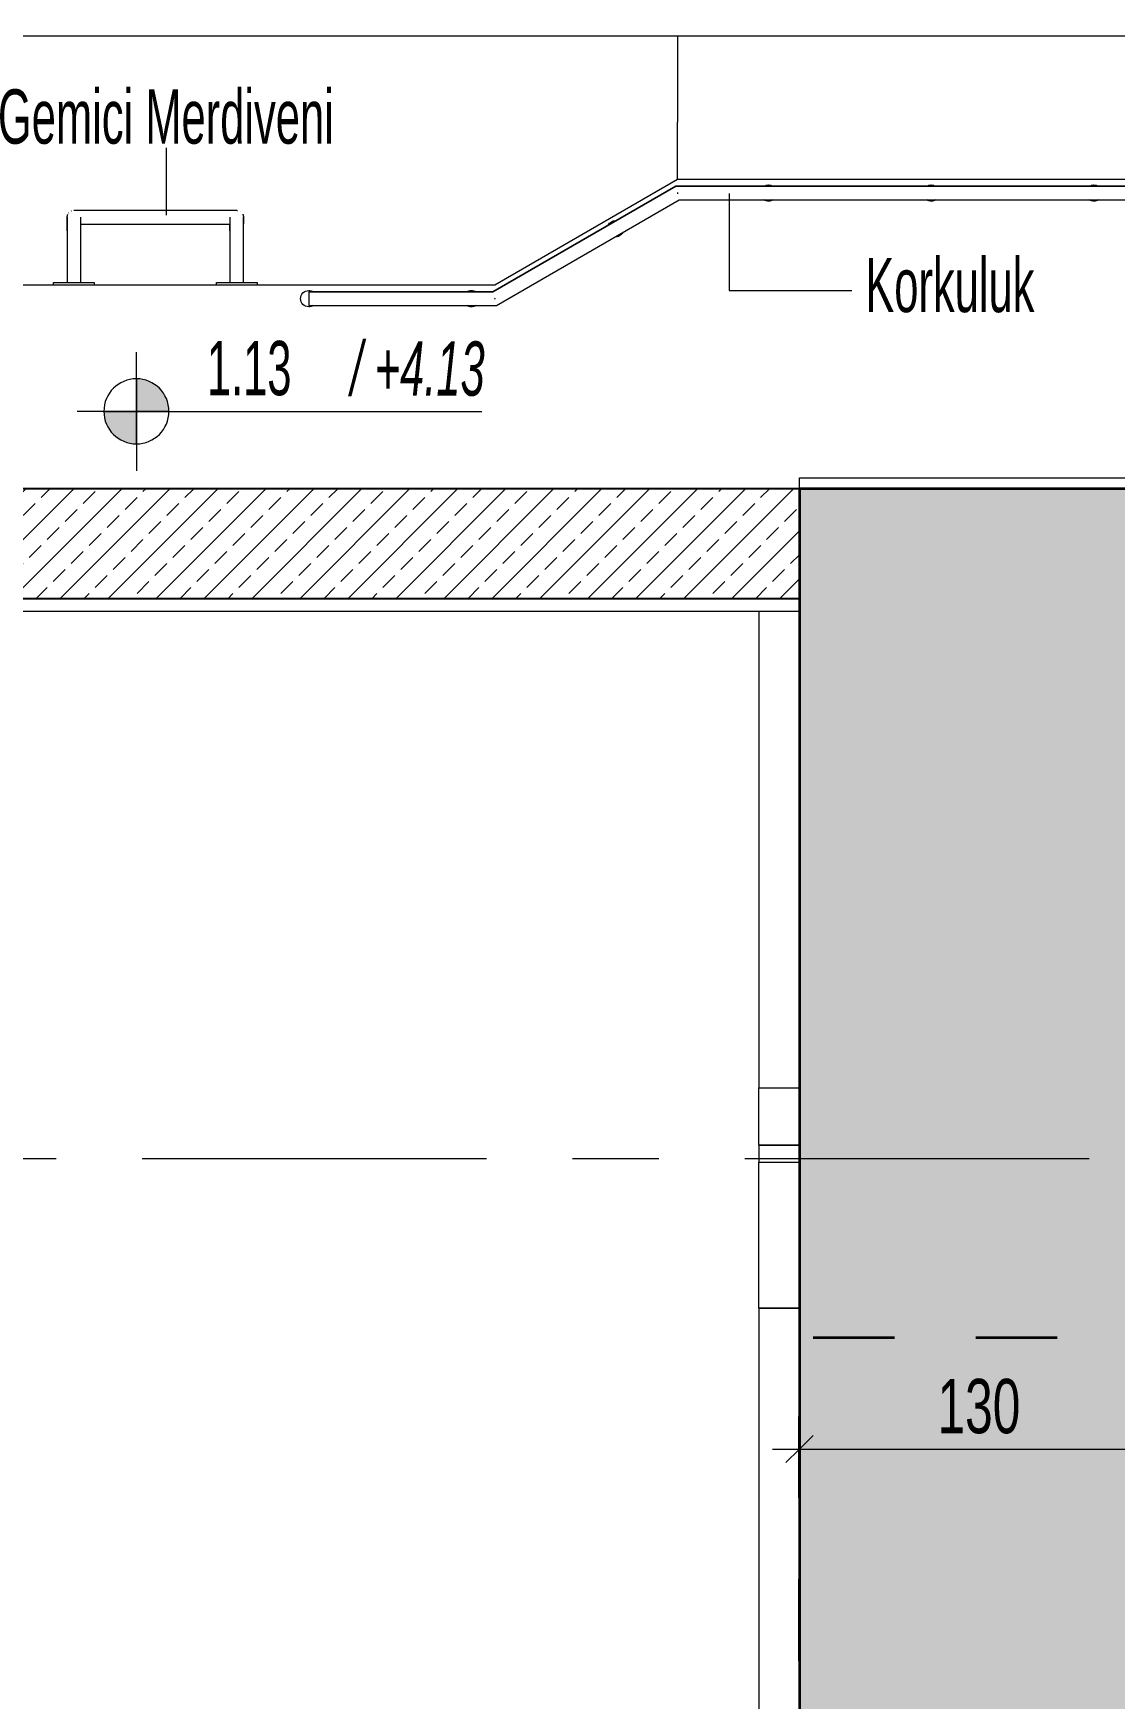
# Model space of a CAD drawing. Header units: metres. Extents: x 8 to 325, y -31 to 15.
# Drawn here: x 115.47 to 119.46, y -7.19 to -1.05 of the extents above; entities that cross this region are included whole.
import ezdxf

# ---------------------------------------------------------------- set-up
doc = ezdxf.new("R2010")
doc.units = ezdxf.units.M
doc.linetypes.add('Dash', pattern=[0.6, 0.3, -0.3])
doc.linetypes.add('Grid Line', pattern=[2.2225, 1.27, -0.3175, 0.3175, -0.3175])
for name, color, linetype, lineweight in [('A-DETY-AKS', 7, 'Continuous', 9), ('A-DETY-ETKT', 7, 'Continuous', 9), ('A-DETY-KOT', 7, 'Continuous', 9), ('A-DETY-OLCU', 7, 'Continuous', 9), ('A-DETY-OLCU-100', 7, 'Continuous', 9), ('A-DETY-YAZI', 7, 'Continuous', 9), ('A-DOSM', 7, 'Continuous', 9), ('A-DUVR', 7, 'Continuous', 9), ('A-DUVR-TARM', 7, 'Continuous', 35), ('A-KORK', 7, 'Continuous', 9), ('A-MODL', 7, 'Continuous', 9)]:
    doc.layers.add(name, color=color, linetype=linetype, lineweight=lineweight)
doc.layers.add('A-ÇZGI', color=7, linetype='Continuous', lineweight=9, true_color=0x00a600)
doc.styles.add('Arial Narrow_1', font='ARIALN.TTF', dxfattribs={"width": 0.7, "height": 0.2})
doc.styles.add('Arial Narrow_5', font='ARIALN.TTF', dxfattribs={"width": 0.8, "height": 0.2})
doc.styles.add('Arial Narrow_6', font='ARIALN.TTF', dxfattribs={"width": 0.7, "height": 0.2})
doc.styles.add('Arial Narrow_I_3', font='ARIALNI.TTF', dxfattribs={"width": 0.7, "height": 0.2})
doc.dimstyles.new('TKFN_ARDI_Ölçü_1_100__İç__3', dxfattribs={"dimscale": 0.3048, "dimtxt": 0.204686, "dimasz": 0.328084, "dimexe": 0.328084, "dimexo": 0.0625, "dimgap": 0, "dimtad": 1, "dimdec": 0, "dimlfac": 100, "dimdsep": 46, "dimtxsty": 'Arial Narrow_5', "dimblk1": 'OBLIQUE', "dimblk2": 'OBLIQUE', "dimsah": 1, "dimcen": 0.09, "dimdle": 0.328084, "dimadec": 8, "dimazin": 0, "dimtfac": 1, "dimtdec": 4, "dimtix": 1, "dimtmove": 0, "dimatfit": 3, "dimfxl": 0.656168, "dimfxlon": 1, "dimtvp": 1, "dimtolj": 1, "dimtzin": 0, "dimarcsym": 2})
pattern_1 = [(45, (0, 0), (-0.08845199, 0.08845199), []), (45, (0.08846, 0), (-0.08845199, 0.08845199), [0.06255, -0.03127])]

# ---------------------------------------------------------------- blocks, each defined once
blk = doc.blocks.new('A TÜNELİ1 - A TÜNELİ-4331718-_1_13_4_13_ PERON KATI _FFL_')
at = {"layer": 'A-MODL', "true_color": 0x787878}
h = blk.add_hatch(dxfattribs=at)
h.set_pattern_fill('FP_112', color=8, style=0, pattern_type=2)
h.set_pattern_definition(pattern_1)
h.paths.add_polyline_path([(-186.5, -3.134), (-186.5, -2.7302), (-195.3, -2.7302), (-195.3, -3.134), (-186.65, -3.134)])
h.paths.add_polyline_path([(-186.65, 2.5302), (-186.5, 2.5302), (-186.5, 2.9341), (-195.3, 2.9341), (-195.3, 2.5302), (-187.0903, 2.5302)])
at = {"layer": 'A-MODL', "lineweight": 25}
for p, q in [((-186.5, -2.7302), (-195.3, -2.7302)), ((-186.5, -3.134), (-186.5, -2.7302)), ((-195.3, -3.134), (-186.5, -3.134))]:
    blk.add_line(p, q, dxfattribs=at)
at = {"layer": 'A-MODL', "color": 8, "true_color": 0x808080}
blk.add_line((-195.3, -3.1817), (-186.5, -3.1817), dxfattribs=at)
blk = doc.blocks.new('IC-TKN-M7-S23-000-10-A1-32-K-T-6C-200_rvt-1-_1_13_4_13_ PERON KATI _FFL_')
at = {"layer": 'A-DUVR-TARM', "lineweight": 9, "true_color": 0x787878}
h = blk.add_hatch(dxfattribs=at)
h.set_pattern_fill('FP_112', color=8, style=0, pattern_type=2)
h.set_pattern_definition(pattern_1)
h.paths.add_polyline_path([(-185.2, -22), (-185.2, -19.5302), (-186.5, -19.5302), (-186.5, -22), (-186.3437, -22)])
h.paths.add_polyline_path([(-186.5, -14.2698), (-185.2, -14.2698), (-185.2, -2.7302), (-186.5, -2.7302), (-186.5, -14.1083)])
h.paths.add_polyline_path([(-185.6726, 2.5302), (-185.2, 2.5302), (-185.2, 5), (-186.5, 5), (-186.5, 2.5302), (-186.2267, 2.5302)])
at = {"layer": 'A-DUVR', "lineweight": 35}
for p, q in [((-185.2, -2.7302), (-186.5, -2.7302)), ((-186.5, -2.7302), (-186.5, -14.2698))]:
    blk.add_line(p, q, dxfattribs=at)
at = {"layer": 'A-ÇZGI', "color": 7}
for p, q in [((-186.65, -3.181), (-186.65, -4.9382)), ((-186.65, -4.9382), (-186.5, -4.9382)), ((-186.65, -5.15), (-186.65, -4.9382)), ((-186.65, -4.9382), (-186.5, -4.9382)), ((-186.5, -5.15), (-186.65, -5.15)), ((-186.65, -5.15), (-186.65, -5.2118)), ((-186.65, -5.15), (-186.5, -5.15)), ((-186.65, -5.2118), (-186.5, -5.2118)), ((-186.65, -5.75), (-186.65, -5.2118)), ((-186.5, -5.75), (-186.65, -5.75)), ((-186.65, -5.75), (-186.65, -11.25)), ((-186.65, -5.75), (-186.5, -5.75))]:
    blk.add_line(p, q, dxfattribs=at)
at = {"layer": 'A-MODL', "color": 8, "lineweight": 9, "true_color": 0x808080}
blk.add_blockref('A TÜNELİ1 - A TÜNELİ-4331718-_1_13_4_13_ PERON KATI _FFL_', (0, 0), dxfattribs=at)
blk = doc.blocks.new('D1030_70_Ray - Ray-3446562-_1_13_4_13_ PERON KATI _FFL_')
at = {"layer": 'A-ÇZGI', "color": 8, "true_color": 0x808080}
for p, q in [((14.4, -1.0611), (-195.3, -1.0611)), ((-186.95, -1.0611), (-186.95, -1.379)), ((-186.95, -1.5899), (-186.95, -1.379))]:
    blk.add_line(p, q, dxfattribs=at)
blk = doc.blocks.new('Railing - 50 x 12mm-V84-_1_13_4_13_ PERON KATI _FFL_')
at = {"layer": 'A-KORK'}
for start, end in [(360, 180), (180, 213.08574), (326.91426, 360)]:
    blk.add_arc((0, 0), 0.03, start, end, dxfattribs=at)
blk = doc.blocks.new('Railing - 50 x 12mm-V85-_1_13_4_13_ PERON KATI _FFL_')
at = {"layer": 'A-KORK'}
for start, end in [(146.91426, 180), (180, 360), (360, 33.08574)]:
    blk.add_arc((0, 0), 0.03, start, end, dxfattribs=at)
blk = doc.blocks.new('Railing - 50 x 12mm-V86-_1_13_4_13_ PERON KATI _FFL_')
at = {"layer": 'A-KORK'}
for start, end in [(146.91426, 180), (180, 213.08574), (360, 33.08574), (326.91426, 360)]:
    blk.add_arc((0, 0), 0.03, start, end, dxfattribs=at)
blk = doc.blocks.new('Railing - 50 x 12mm-V87-_1_13_4_13_ PERON KATI _FFL_')
at = {"layer": 'A-KORK'}
for start, end in [(146.91426, 180), (180, 213.08574), (360, 33.08574), (326.91426, 360)]:
    blk.add_arc((0, 0), 0.03, start, end, dxfattribs=at)
blk = doc.blocks.new('Railing - 50 x 12mm-V88-_1_13_4_13_ PERON KATI _FFL_')
at = {"layer": 'A-KORK'}
for start, end in [(146.91426, 180), (180, 213.08574), (360, 33.08574), (326.91426, 360)]:
    blk.add_arc((0, 0), 0.03, start, end, dxfattribs=at)
blk = doc.blocks.new('Railing - Railing-4164338-_1_13_4_13_ PERON KATI _FFL_')
at = {"extrusion": (0, 0, -1), "zscale": -1}
for name, p, rotation in [('Railing - 50 x 12mm-V86-_1_13_4_13_ PERON KATI _FFL_', (186.6143, -1.64), 270.0000000000022), ('Railing - 50 x 12mm-V86-_1_13_4_13_ PERON KATI _FFL_', (186.0143, -1.64), 270.0000000000022), ('Railing - 50 x 12mm-V86-_1_13_4_13_ PERON KATI _FFL_', (185.4143, -1.64), 270.0000000000022), ('Railing - 50 x 12mm-V86-_1_13_4_13_ PERON KATI _FFL_', (184.8143, -1.64), 270.0000000000022), ('Railing - 50 x 12mm-V86-_1_13_4_13_ PERON KATI _FFL_', (184.2143, -1.64), 270.0000000000022), ('Railing - 50 x 12mm-V86-_1_13_4_13_ PERON KATI _FFL_', (183.6143, -1.64), 270.0000000000022), ('Railing - 50 x 12mm-V88-_1_13_4_13_ PERON KATI _FFL_', (183.0143, -1.64), 270.0000000000022), ('Railing - 50 x 12mm-V86-_1_13_4_13_ PERON KATI _FFL_', (182.4143, -1.64), 270.0000000000022), ('Railing - 50 x 12mm-V85-_1_13_4_13_ PERON KATI _FFL_', (180.2, -1.64), 270.0000000000022), ('Railing - 50 x 12mm-V87-_1_13_4_13_ PERON KATI _FFL_', (187.1789, -1.7721), 240.0000000000021), ('Railing - 50 x 12mm-V84-_1_13_4_13_ PERON KATI _FFL_', (188.31, -2.0292), 269.9999999999999), ('Railing - 50 x 12mm-V86-_1_13_4_13_ PERON KATI _FFL_', (187.71, -2.0292), 269.9999999999999)]:
    blk.add_blockref(name, p, dxfattribs=dict(at, rotation=rotation))
blk = doc.blocks.new('Top Rail Type - Top Rail_Internal_-4164340-_1_13_4_13_ PERON KATI _FFL_')
at = {"layer": 'A-KORK'}
for p, q in [((-186.9567, -1.615), (-187.6308, -2.0042)), ((-180.2, -1.615), (-186.9567, -1.615)), ((-180.2, -1.6423), (-180.2, -1.6377)), ((-187.6174, -2.0542), (-186.9433, -1.665)), ((-186.9433, -1.665), (-180.2, -1.665)), ((-187.6308, -2.0042), (-188.31, -2.0042)), ((-188.31, -2.0269), (-188.31, -2.0315)), ((-188.31, -2.0542), (-187.6174, -2.0542))]:
    blk.add_line(p, q, dxfattribs=at)
for points in [[(-186.9506, -1.6377), (-186.9504, -1.6384), (-186.95, -1.64), (-186.9496, -1.6416), (-186.9494, -1.6423)], [(-187.6247, -2.0269), (-187.6245, -2.0276), (-187.6241, -2.0292), (-187.6237, -2.0308), (-187.6235, -2.0315)]]:
    blk.add_open_spline(points, degree=3, dxfattribs=at)
blk = doc.blocks.new('Top Rail Type - Top Rail_Internal_-V89-_1_13_4_13_ PERON KATI _FFL_')
at = {"layer": 'A-KORK'}
for p, q in [((-187.6308, -2.0042), (-186.9567, -1.615)), ((-186.9567, -1.615), (-180.2, -1.615)), ((-180.2, -1.615), (-180.2, -1.665)), ((-187.6174, -2.0542), (-186.9433, -1.665)), ((-186.9433, -1.665), (-180.2, -1.665)), ((-188.31, -2.0042), (-188.31, -2.0542)), ((-188.31, -2.0042), (-187.6308, -2.0042)), ((-188.31, -2.0542), (-187.6174, -2.0542))]:
    blk.add_line(p, q, dxfattribs=at)
blk = doc.blocks.new('B1080_80_Gemici Merdiveni1 - Gemici Merdiveni_h_1_50 m-V98-_1_13_4_13_ PERON KATI _FFL_')
at = {"layer": 'A-ÇZGI', "color": 7}
for p, q in [((-0.375, -0.1), (-0.225, -0.1)), ((-0.375, -0.11), (-0.375, -0.1)), ((-0.225, -0.11), (-0.375, -0.11)), ((-0.325, -0.11), (-0.325, -0.3)), ((-0.275, -0.3), (-0.275, -0.11)), ((-0.225, -0.1), (-0.225, -0.11)), ((0.225, -0.1), (0.375, -0.1)), ((0.225, -0.11), (0.225, -0.1)), ((0.375, -0.11), (0.225, -0.11)), ((0.275, -0.11), (0.275, -0.3)), ((0.325, -0.3), (0.325, -0.11)), ((0.375, -0.1), (0.375, -0.11)), ((-0.325, -0.327), (-0.325, -0.3255)), ((0.275, -0.325), (-0.275, -0.325)), ((0.3201, -0.3649), (0.3194, -0.3657)), ((-0.3149, -0.3701), (-0.3157, -0.3694)), ((-0.303, -0.3748), (-0.304, -0.3747)), ((-0.3, -0.375), (0.3, -0.375)), ((0.31, -0.3729), (0.3091, -0.3733))]:
    blk.add_line(p, q, dxfattribs=at)
at = {"layer": 'A-ÇZGI', "color": 7, "flags": 128}
for points in [[(-0.325, -0.3), (-0.325, -0.302), (-0.325, -0.304), (-0.325, -0.306), (-0.325, -0.308), (-0.325, -0.3099), (-0.325, -0.3119), (-0.325, -0.3138), (-0.325, -0.3157), (-0.325, -0.3176), (-0.325, -0.3195), (-0.325, -0.3213), (-0.325, -0.3231), (-0.325, -0.3248), (-0.325, -0.3266), (-0.325, -0.3282), (-0.325, -0.3299), (-0.325, -0.3314), (-0.325, -0.333), (-0.325, -0.3344), (-0.325, -0.3359), (-0.325, -0.3372), (-0.325, -0.3385), (-0.325, -0.3398), (-0.325, -0.341), (-0.325, -0.3421), (-0.325, -0.3431), (-0.325, -0.3441), (-0.325, -0.345), (-0.325, -0.3458), (-0.325, -0.3466), (-0.325, -0.3473), (-0.325, -0.3479), (-0.325, -0.3484), (-0.325, -0.3489), (-0.325, -0.3493), (-0.325, -0.3496), (-0.325, -0.3498), (-0.325, -0.3499), (-0.325, -0.35), (-0.325, -0.35)], [(-0.275, -0.35), (-0.275, -0.35), (-0.275, -0.3498), (-0.275, -0.3496), (-0.275, -0.3494), (-0.275, -0.349), (-0.275, -0.3486), (-0.275, -0.3481), (-0.275, -0.3475), (-0.275, -0.3468), (-0.275, -0.3461), (-0.275, -0.3452), (-0.275, -0.3443), (-0.275, -0.3434), (-0.275, -0.3424), (-0.275, -0.3413), (-0.275, -0.3401), (-0.275, -0.3389), (-0.275, -0.3376), (-0.275, -0.3362), (-0.275, -0.3348), (-0.275, -0.3334), (-0.275, -0.3319), (-0.275, -0.3303), (-0.275, -0.3287), (-0.275, -0.327), (-0.275, -0.3253), (-0.275, -0.3236), (-0.275, -0.3218), (-0.275, -0.32), (-0.275, -0.3181), (-0.275, -0.3162), (-0.275, -0.3143), (-0.275, -0.3124), (-0.275, -0.3105), (-0.275, -0.3085), (-0.275, -0.3065), (-0.275, -0.3045), (-0.275, -0.3025), (-0.275, -0.3005), (-0.275, -0.3)], [(-0.275, -0.3), (-0.275, -0.302), (-0.275, -0.304), (-0.275, -0.306), (-0.275, -0.308), (-0.275, -0.3099), (-0.275, -0.3119), (-0.275, -0.3138), (-0.275, -0.3157), (-0.275, -0.3176), (-0.275, -0.3195), (-0.275, -0.3213), (-0.275, -0.3231), (-0.275, -0.3248)], [(0.275, -0.3), (0.275, -0.302), (0.275, -0.304), (0.275, -0.306), (0.275, -0.308), (0.275, -0.3099), (0.275, -0.3119), (0.275, -0.3138), (0.275, -0.3157), (0.275, -0.3176), (0.275, -0.3195), (0.275, -0.3213), (0.275, -0.3231), (0.275, -0.3248), (0.275, -0.3266), (0.275, -0.3282), (0.275, -0.3299), (0.275, -0.3314), (0.275, -0.333), (0.275, -0.3344), (0.275, -0.3359), (0.275, -0.3372), (0.275, -0.3385), (0.275, -0.3398), (0.275, -0.341), (0.275, -0.3421), (0.275, -0.3431), (0.275, -0.3441), (0.275, -0.345), (0.275, -0.3458), (0.275, -0.3466), (0.275, -0.3473), (0.275, -0.3479), (0.275, -0.3484), (0.275, -0.3489), (0.275, -0.3493), (0.275, -0.3496), (0.275, -0.3498), (0.275, -0.3499), (0.275, -0.35), (0.275, -0.35)], [(0.325, -0.35), (0.325, -0.35), (0.325, -0.3498), (0.325, -0.3496), (0.325, -0.3494), (0.325, -0.349), (0.325, -0.3486), (0.325, -0.3481), (0.325, -0.3475), (0.325, -0.3468), (0.325, -0.3461), (0.325, -0.3452), (0.325, -0.3443), (0.325, -0.3434), (0.325, -0.3424), (0.325, -0.3413), (0.325, -0.3401), (0.325, -0.3389), (0.325, -0.3376), (0.325, -0.3362), (0.325, -0.3348), (0.325, -0.3334), (0.325, -0.3319), (0.325, -0.3303), (0.325, -0.3287), (0.325, -0.327), (0.325, -0.3253), (0.325, -0.3236), (0.325, -0.3218), (0.325, -0.32), (0.325, -0.3181), (0.325, -0.3162), (0.325, -0.3143), (0.325, -0.3124), (0.325, -0.3105), (0.325, -0.3085), (0.325, -0.3065), (0.325, -0.3045), (0.325, -0.3025), (0.325, -0.3005), (0.325, -0.3)], [(0.325, -0.3005), (0.325, -0.302), (0.325, -0.304), (0.325, -0.306), (0.325, -0.308), (0.325, -0.3099), (0.325, -0.3119), (0.325, -0.3138), (0.325, -0.3157), (0.325, -0.3176), (0.325, -0.3195), (0.325, -0.3213), (0.325, -0.3231), (0.325, -0.3248), (0.325, -0.3266)], [(-0.325, -0.35), (-0.325, -0.35), (-0.325, -0.3498), (-0.325, -0.3496), (-0.325, -0.3494), (-0.325, -0.349), (-0.325, -0.3486), (-0.325, -0.3481), (-0.325, -0.3475), (-0.325, -0.3468), (-0.325, -0.3461), (-0.325, -0.3452), (-0.325, -0.3443), (-0.325, -0.3434), (-0.325, -0.3424), (-0.325, -0.3413), (-0.325, -0.3401), (-0.325, -0.3389), (-0.325, -0.3376), (-0.325, -0.3362), (-0.325, -0.3348), (-0.325, -0.3334), (-0.325, -0.3319), (-0.325, -0.3303), (-0.325, -0.3287), (-0.325, -0.3275)], [(-0.3225, -0.3609), (-0.3229, -0.36), (-0.3233, -0.3591), (-0.3236, -0.3581), (-0.324, -0.3572), (-0.3242, -0.3562), (-0.3244, -0.3552), (-0.3246, -0.3542), (-0.3248, -0.3533), (-0.3249, -0.3523), (-0.325, -0.3513), (-0.325, -0.3503), (-0.325, -0.35)], [(0.325, -0.35), (0.325, -0.351), (0.3249, -0.352), (0.3248, -0.353), (0.3247, -0.354), (0.3245, -0.355), (0.3243, -0.3559), (0.324, -0.3569), (0.3237, -0.3579), (0.3234, -0.3588), (0.323, -0.3597), (0.3226, -0.3606)], [(0.325, -0.3282), (0.325, -0.3299), (0.325, -0.3314), (0.325, -0.333), (0.325, -0.3344), (0.325, -0.3359), (0.325, -0.3372), (0.325, -0.3385), (0.325, -0.3398), (0.325, -0.341), (0.325, -0.3421), (0.325, -0.3431), (0.325, -0.3441), (0.325, -0.345), (0.325, -0.3458), (0.325, -0.3466), (0.325, -0.3473), (0.325, -0.3479), (0.325, -0.3484), (0.325, -0.3489), (0.325, -0.3493), (0.325, -0.3496), (0.325, -0.3498), (0.325, -0.3499), (0.325, -0.35), (0.325, -0.35)]]:
    blk.add_lwpolyline(points, dxfattribs=at)
blk = doc.blocks.new('DIMBLOCK306-_1_13_4_13_ PERON KATI _FFL_')
at = {"layer": 'A-DETY-OLCU-100', "transparency": 16777216}
for p, q in [((118.2947, -6.2699), (118.2947, -6.0699)), ((119.5947, -6.2699), (119.5947, -6.0699)), ((118.2947, -6.2699), (118.3447, -6.2199)), ((119.5947, -6.2699), (119.6447, -6.2199)), ((118.1947, -6.2699), (119.5947, -6.2699)), ((118.2947, -6.2699), (118.2447, -6.3199)), ((118.2947, -6.2699), (118.2947, -6.3699)), ((119.5947, -6.2699), (119.5447, -6.3199)), ((119.5947, -6.2699), (119.5947, -6.3699))]:
    blk.add_line(p, q, dxfattribs=at)
at = {"layer": 'A-DETY-OLCU-100', "color": 0, "transparency": 16777216, "insert": (118.8033, -6.0114), "char_height": 0.2, "width": 0.339194, "attachment_point": 1, "line_spacing_factor": 0.974696, "style": 'Arial Narrow_5'}
blk.add_mtext('130', dxfattribs=at)
blk = doc.blocks.new('_Oblique')
at = {"color": 0, "linetype": 'ByBlock', "lineweight": -2}
blk.add_line((-0.5, -0.5), (0.5, 0.5), dxfattribs=at)
blk = doc.blocks.new('Spot Elevations - Plan Kot Sembolü-2589892-_1_13_4_13_ PERON KATI _FFL_')
at = {"layer": 'A-DETY-KOT'}
h = blk.add_hatch(color=256, dxfattribs=at)
edge = h.paths.add_edge_path()
edge.add_arc((0, 0.002969), 0.0012, 0, 90, ccw=False)
edge.add_line((0.0012, 0.002969), (0, 0.002969))
edge.add_line((0, 0.002969), (0, 0.004169))
h = blk.add_hatch(color=256, dxfattribs=at)
edge = h.paths.add_edge_path()
edge.add_line((-0.0012, 0.002969), (0, 0.002969))
edge.add_line((0, 0.002969), (0, 0.001769))
edge.add_arc((0, 0.002969), 0.0012, 180, 270, ccw=False)
for p, q in [((0, 0.002969), (0, 0.005156)), ((0, 0.004169), (0, 0.002969)), ((0, 0.002969), (0, 0.004169)), ((0, 0.002969), (-0.002188, 0.002969)), ((0, 0.002969), (-0.0012, 0.002969)), ((-0.0012, 0.002969), (0, 0.002969)), ((0, 0.002969), (0.012733, 0.002969)), ((0, 0.002969), (0, 0.000781)), ((0, 0.001769), (0, 0.002969)), ((0, 0.002969), (0.0012, 0.002969)), ((0, 0.002969), (0, 0.001769)), ((0.0012, 0.002969), (0, 0.002969))]:
    blk.add_line(p, q, dxfattribs=at)
for start, end in [(90, 180), (0, 90), (180, 270), (270, 360)]:
    blk.add_arc((0, 0.002969), 0.0012, start, end, dxfattribs=at)

msp = doc.modelspace()

# ---------------------------------------------------------------- linework, layer by layer
at = {"layer": 'A-DETY-AKS', "linetype": 'Grid Line'}
msp.add_line((323.8329, -5.2), (109.008, -5.2), dxfattribs=at)
at = {"layer": 'A-DETY-ETKT', "lineweight": 18}
msp.add_line((115.9605, -1.7211), (115.9605, -1.4737), dxfattribs=at)
at = {"layer": 'A-DETY-YAZI'}
for p, q in [((118.0357, -1.6421), (118.0357, -1.999)), ((118.0357, -1.999), (118.4871, -1.999))]:
    msp.add_line(p, q, dxfattribs=at)
at = {"layer": 'A-DOSM'}
for p, q in [((117.8447, -1.59), (117.1705, -1.9792)), ((124.5947, -1.59), (117.8447, -1.59)), ((117.1705, -1.9792), (109.4947, -1.9792)), ((118.2947, -2.7302), (118.2947, -2.69)), ((118.2947, -2.69), (119.5947, -2.69))]:
    msp.add_line(p, q, dxfattribs=at)
at = {"layer": 'A-ÇZGI', "color": 1, "linetype": 'Dash', "lineweight": 35, "true_color": 0xff0000}
for p in [(118.2947, -11.25), (119.8447, -5.86)]:
    msp.add_line(p, (118.2947, -5.86), dxfattribs=at)

# ---------------------------------------------------------------- block references
at = {"lineweight": 5}
msp.add_blockref('IC-TKN-M7-S23-000-10-A1-32-K-T-6C-200_rvt-1-_1_13_4_13_ PERON KATI _FFL_', (304.7947, 0), dxfattribs=at)
at = {"layer": 'A-DETY-KOT', "xscale": 99.99999999999993, "yscale": 99.99999999999993, "zscale": 99.99999999999993}
msp.add_blockref('Spot Elevations - Plan Kot Sembolü-2589892-_1_13_4_13_ PERON KATI _FFL_', (115.8493, -2.7415), dxfattribs=at)
at = {"layer": 'A-KORK'}
for name in ['Railing - Railing-4164338-_1_13_4_13_ PERON KATI _FFL_', 'Top Rail Type - Top Rail_Internal_-4164340-_1_13_4_13_ PERON KATI _FFL_', 'Top Rail Type - Top Rail_Internal_-V89-_1_13_4_13_ PERON KATI _FFL_']:
    msp.add_blockref(name, (304.7947, 0), dxfattribs=at)
at = {"layer": 'A-ÇZGI', "color": 8, "true_color": 0x808080}
msp.add_blockref('D1030_70_Ray - Ray-3446562-_1_13_4_13_ PERON KATI _FFL_', (304.7947, 0), dxfattribs=at)
at = {"layer": 'A-ÇZGI', "color": 7, "rotation": 180}
msp.add_blockref('B1080_80_Gemici Merdiveni1 - Gemici Merdiveni_h_1_50 m-V98-_1_13_4_13_ PERON KATI _FFL_', (115.9192, -2.0792), dxfattribs=at)

# ---------------------------------------------------------------- texts
at = {"layer": 'A-DETY-ETKT', "insert": (115.958, -1.3593), "char_height": 0.2, "width": 1.2782, "attachment_point": 5, "line_spacing_factor": 0.949189, "style": 'Arial Narrow_1'}
msp.add_mtext('\\pt0.889,1.778,2.667,3.556,4.445,5.334,6.223,7.112,8.001,8.89,9.779,10.668,11.557,12.446,13.335,14.224,15.113,16.002,16.891,17.78,18.669,19.558,20.447,21.336,22.225,23.114,24.003,24.892,25.781,26.67,27.559,28.448;Gemici Merdiveni', dxfattribs=at)
at = {"layer": 'A-DETY-KOT', "char_height": 0.2, "attachment_point": 1, "line_spacing_factor": 0.974696}
for s, insert, width, style in [('1.13', (116.1092, -2.1852), 0.370869, 'Arial Narrow_6'), ('/ +4.13', (116.6387, -2.187), 0.58946, 'Arial Narrow_I_3')]:
    msp.add_mtext(s, dxfattribs=dict(at, insert=insert, width=width, style=style))
at = {"layer": 'A-DETY-YAZI', "insert": (118.5371, -1.8788), "char_height": 0.2, "width": 0.659631, "attachment_point": 1, "line_spacing_factor": 0.949189, "style": 'Arial Narrow_1'}
msp.add_mtext('\\pt0.14,0.28,0.42,0.56,0.7,0.84,0.98,1.12,1.26,1.4,1.54,1.68,1.82,1.96,2.1,2.24,2.38,2.52,2.66,2.8,2.94,3.08,3.22,3.36,3.5,3.64,3.78,3.92,4.06,4.2,4.34,4.48;Korkuluk', dxfattribs=at)

# ---------------------------------------------------------------- dimensions: what is measured, and where the dimension line sits
at = {"layer": 'A-DETY-OLCU'}
dim = msp.add_linear_dim(base=(119.5947, -6.2699), p1=(118.2947, -6.0699), p2=(119.5947, -6.0699), dimstyle='TKFN_ARDI_Ölçü_1_100__İç__3', override={"dimpost": '<>', "dimfxl": 1.3}, dxfattribs=at)
dim.commit()
dim.dimension.update_dxf_attribs({"geometry": 'DIMBLOCK306-_1_13_4_13_ PERON KATI _FFL_', "text_midpoint": (118.9447, -6.1677)})

doc.saveas('drawing.dxf')
